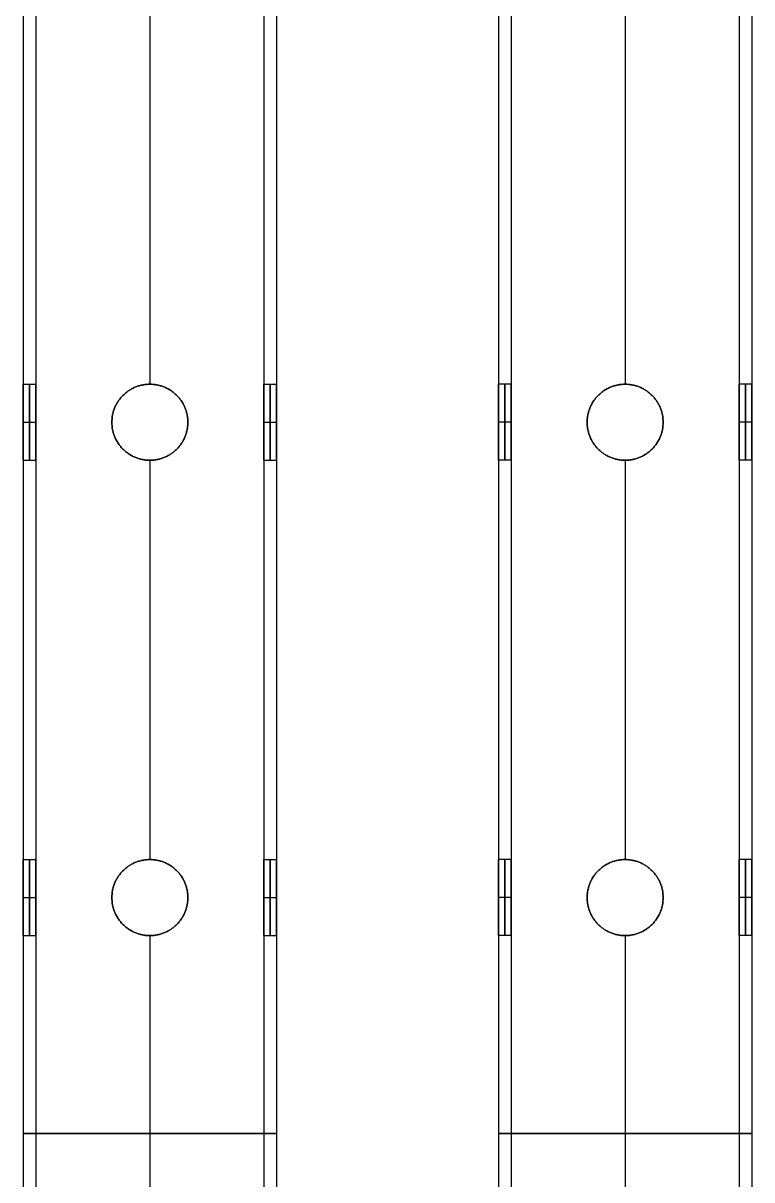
# Model space of a CAD drawing. Header units: millimetres. Extents: x -5956 to -4640, y -5088 to -3772.
# Drawn here: x -5355.6 to -5240.6, y -4136.9 to -3954.4 of the extents above; entities that cross this region are included whole.
import ezdxf

# ---------------------------------------------------------------- set-up
doc = ezdxf.new("R2010")
doc.units = ezdxf.units.MM
doc.header["$MEASUREMENT"] = 0
doc.layers.add('staal', color=5, linetype='Continuous', true_color=0x0000ff)

msp = doc.modelspace()

# ---------------------------------------------------------------- linework, layer by layer
at = {"layer": 'staal'}
for p, q in [((-5355.61, -4011.39, -404.81), (-5353.61, -4011.39, -404.81)), ((-5335.61, -4011.39, -422.81), (-5335.61, -4011.39, -424.81)), ((-5335.61, -4011.39, -384.81), (-5335.61, -4011.39, -386.81)), ((-5317.61, -4011.39, -404.81), (-5315.61, -4011.39, -404.81)), ((-5278.61, -4011.39, 1641.01), (-5280.61, -4011.39, 1641.01)), ((-5260.61, -4011.39, 1623.01), (-5260.61, -4011.39, 1621.01)), ((-5260.61, -4011.39, 1661.01), (-5260.61, -4011.39, 1659.01)), ((-5240.61, -4011.39, 1641.01), (-5242.61, -4011.39, 1641.01)), ((-5355.61, -4017.39, -398.81), (-5353.61, -4017.39, -398.81)), ((-5355.61, -4017.39, -410.81), (-5353.61, -4017.39, -410.81)), ((-5341.61, -4017.39, -422.81), (-5341.61, -4017.39, -424.81)), ((-5341.61, -4017.39, -384.81), (-5341.61, -4017.39, -386.81)), ((-5329.61, -4017.39, -422.81), (-5329.61, -4017.39, -424.81)), ((-5329.61, -4017.39, -384.81), (-5329.61, -4017.39, -386.81)), ((-5317.61, -4017.39, -398.81), (-5315.61, -4017.39, -398.81)), ((-5317.61, -4017.39, -410.81), (-5315.61, -4017.39, -410.81)), ((-5278.61, -4017.39, 1647.01), (-5280.61, -4017.39, 1647.01)), ((-5278.61, -4017.39, 1635.01), (-5280.61, -4017.39, 1635.01)), ((-5266.61, -4017.39, 1623.01), (-5266.61, -4017.39, 1621.01)), ((-5266.61, -4017.39, 1661.01), (-5266.61, -4017.39, 1659.01)), ((-5254.61, -4017.39, 1623.01), (-5254.61, -4017.39, 1621.01)), ((-5254.61, -4017.39, 1661.01), (-5254.61, -4017.39, 1659.01)), ((-5240.61, -4017.39, 1647.01), (-5242.61, -4017.39, 1647.01)), ((-5240.61, -4017.39, 1635.01), (-5242.61, -4017.39, 1635.01)), ((-5355.61, -4023.39, -404.81), (-5353.61, -4023.39, -404.81)), ((-5335.61, -4023.39, -422.81), (-5335.61, -4023.39, -424.81)), ((-5335.61, -4023.39, -384.81), (-5335.61, -4023.39, -386.81)), ((-5317.61, -4023.39, -404.81), (-5315.61, -4023.39, -404.81)), ((-5278.61, -4023.39, 1641.01), (-5280.61, -4023.39, 1641.01)), ((-5260.61, -4023.39, 1623.01), (-5260.61, -4023.39, 1621.01)), ((-5260.61, -4023.39, 1661.01), (-5260.61, -4023.39, 1659.01)), ((-5240.61, -4023.39, 1641.01), (-5242.61, -4023.39, 1641.01)), ((-5355.61, -4086.39, -404.81), (-5353.61, -4086.39, -404.81)), ((-5335.61, -4086.39, -422.81), (-5335.61, -4086.39, -424.81)), ((-5335.61, -4086.39, -384.81), (-5335.61, -4086.39, -386.81)), ((-5317.61, -4086.39, -404.81), (-5315.61, -4086.39, -404.81)), ((-5278.61, -4086.39, 1641.01), (-5280.61, -4086.39, 1641.01)), ((-5260.61, -4086.39, 1623.01), (-5260.61, -4086.39, 1621.01)), ((-5260.61, -4086.39, 1661.01), (-5260.61, -4086.39, 1659.01)), ((-5240.61, -4086.39, 1641.01), (-5242.61, -4086.39, 1641.01)), ((-5355.61, -4092.39, -398.81), (-5353.61, -4092.39, -398.81)), ((-5355.61, -4092.39, -410.81), (-5353.61, -4092.39, -410.81)), ((-5341.61, -4092.39, -422.81), (-5341.61, -4092.39, -424.81)), ((-5341.61, -4092.39, -384.81), (-5341.61, -4092.39, -386.81)), ((-5329.61, -4092.39, -422.81), (-5329.61, -4092.39, -424.81)), ((-5329.61, -4092.39, -384.81), (-5329.61, -4092.39, -386.81)), ((-5317.61, -4092.39, -398.81), (-5315.61, -4092.39, -398.81)), ((-5317.61, -4092.39, -410.81), (-5315.61, -4092.39, -410.81)), ((-5278.61, -4092.39, 1647.01), (-5280.61, -4092.39, 1647.01)), ((-5278.61, -4092.39, 1635.01), (-5280.61, -4092.39, 1635.01)), ((-5266.61, -4092.39, 1623.01), (-5266.61, -4092.39, 1621.01)), ((-5266.61, -4092.39, 1661.01), (-5266.61, -4092.39, 1659.01)), ((-5254.61, -4092.39, 1623.01), (-5254.61, -4092.39, 1621.01)), ((-5254.61, -4092.39, 1661.01), (-5254.61, -4092.39, 1659.01)), ((-5240.61, -4092.39, 1647.01), (-5242.61, -4092.39, 1647.01)), ((-5240.61, -4092.39, 1635.01), (-5242.61, -4092.39, 1635.01)), ((-5355.61, -4098.39, -404.81), (-5353.61, -4098.39, -404.81)), ((-5335.61, -4098.39, -422.81), (-5335.61, -4098.39, -424.81)), ((-5335.61, -4098.39, -384.81), (-5335.61, -4098.39, -386.81)), ((-5317.61, -4098.39, -404.81), (-5315.61, -4098.39, -404.81)), ((-5278.61, -4098.39, 1641.01), (-5280.61, -4098.39, 1641.01)), ((-5260.61, -4098.39, 1623.01), (-5260.61, -4098.39, 1621.01)), ((-5260.61, -4098.39, 1661.01), (-5260.61, -4098.39, 1659.01)), ((-5240.61, -4098.39, 1641.01), (-5242.61, -4098.39, 1641.01))]:
    msp.add_line(p, q, dxfattribs=at)
for points in [[(-5355.61, -3811.89, -424.81), (-5355.61, -4129.64, -424.81), (-5355.61, -4447.39, -424.81)], [(-5355.61, -3811.89, -384.81), (-5355.61, -4129.64, -384.81), (-5355.61, -4447.39, -384.81)], [(-5353.61, -3811.89, -422.81), (-5353.61, -4129.64, -422.81), (-5353.61, -4447.39, -422.81)], [(-5353.61, -3811.89, -386.81), (-5353.61, -4129.64, -386.81), (-5353.61, -4447.39, -386.81)], [(-5317.61, -3811.89, -422.81), (-5317.61, -4129.64, -422.81), (-5317.61, -4447.39, -422.81)], [(-5317.61, -3811.89, -386.81), (-5317.61, -4129.64, -386.81), (-5317.61, -4447.39, -386.81)], [(-5315.61, -3811.89, -424.81), (-5315.61, -4129.64, -424.81), (-5315.61, -4447.39, -424.81)], [(-5315.61, -3811.89, -384.81), (-5315.61, -4129.64, -384.81), (-5315.61, -4447.39, -384.81)], [(-5280.61, -3811.89, 1621.01), (-5280.61, -4129.64, 1621.01), (-5280.61, -4447.39, 1621.01)], [(-5280.61, -3811.89, 1661.01), (-5280.61, -4129.64, 1661.01), (-5280.61, -4447.39, 1661.01)], [(-5278.61, -3811.89, 1623.01), (-5278.61, -4129.64, 1623.01), (-5278.61, -4447.39, 1623.01)], [(-5278.61, -3811.89, 1659.01), (-5278.61, -4129.64, 1659.01), (-5278.61, -4447.39, 1659.01)], [(-5242.61, -3811.89, 1623.01), (-5242.61, -4129.64, 1623.01), (-5242.61, -4447.39, 1623.01)], [(-5242.61, -3811.89, 1659.01), (-5242.61, -4129.64, 1659.01), (-5242.61, -4447.39, 1659.01)], [(-5240.61, -3811.89, 1621.01), (-5240.61, -4129.64, 1621.01), (-5240.61, -4447.39, 1621.01)], [(-5240.61, -3811.89, 1661.01), (-5240.61, -4129.64, 1661.01), (-5240.61, -4447.39, 1661.01)], [(-5355.61, -3948.39, -404.81), (-5355.61, -3979.89, -404.81), (-5355.61, -4011.39, -404.81)], [(-5353.61, -3948.39, -404.81), (-5353.61, -3979.89, -404.81), (-5353.61, -4011.39, -404.81)], [(-5335.61, -3948.39, -424.81), (-5335.61, -3979.89, -424.81), (-5335.61, -4011.39, -424.81)], [(-5335.61, -3948.39, -384.81), (-5335.61, -3979.89, -384.81), (-5335.61, -4011.39, -384.81)], [(-5335.61, -3948.39, -422.81), (-5335.61, -3979.89, -422.81), (-5335.61, -4011.39, -422.81)], [(-5335.61, -3948.39, -386.81), (-5335.61, -3979.89, -386.81), (-5335.61, -4011.39, -386.81)], [(-5317.61, -3948.39, -404.81), (-5317.61, -3979.89, -404.81), (-5317.61, -4011.39, -404.81)], [(-5315.61, -3948.39, -404.81), (-5315.61, -3979.89, -404.81), (-5315.61, -4011.39, -404.81)], [(-5280.61, -3948.39, 1641.01), (-5280.61, -3979.89, 1641.01), (-5280.61, -4011.39, 1641.01)], [(-5278.61, -3948.39, 1641.01), (-5278.61, -3979.89, 1641.01), (-5278.61, -4011.39, 1641.01)], [(-5260.61, -3948.39, 1621.01), (-5260.61, -3979.89, 1621.01), (-5260.61, -4011.39, 1621.01)], [(-5260.61, -3948.39, 1661.01), (-5260.61, -3979.89, 1661.01), (-5260.61, -4011.39, 1661.01)], [(-5260.61, -3948.39, 1623.01), (-5260.61, -3979.89, 1623.01), (-5260.61, -4011.39, 1623.01)], [(-5260.61, -3948.39, 1659.01), (-5260.61, -3979.89, 1659.01), (-5260.61, -4011.39, 1659.01)], [(-5242.61, -3948.39, 1641.01), (-5242.61, -3979.89, 1641.01), (-5242.61, -4011.39, 1641.01)], [(-5240.61, -3948.39, 1641.01), (-5240.61, -3979.89, 1641.01), (-5240.61, -4011.39, 1641.01)], [(-5355.61, -4023.39, -404.81), (-5355.61, -4054.89, -404.81), (-5355.61, -4086.39, -404.81)], [(-5353.61, -4023.39, -404.81), (-5353.61, -4054.89, -404.81), (-5353.61, -4086.39, -404.81)], [(-5335.61, -4023.39, -424.81), (-5335.61, -4054.89, -424.81), (-5335.61, -4086.39, -424.81)], [(-5335.61, -4023.39, -384.81), (-5335.61, -4054.89, -384.81), (-5335.61, -4086.39, -384.81)], [(-5335.61, -4023.39, -422.81), (-5335.61, -4054.89, -422.81), (-5335.61, -4086.39, -422.81)], [(-5335.61, -4023.39, -386.81), (-5335.61, -4054.89, -386.81), (-5335.61, -4086.39, -386.81)], [(-5317.61, -4023.39, -404.81), (-5317.61, -4054.89, -404.81), (-5317.61, -4086.39, -404.81)], [(-5315.61, -4023.39, -404.81), (-5315.61, -4054.89, -404.81), (-5315.61, -4086.39, -404.81)], [(-5280.61, -4023.39, 1641.01), (-5280.61, -4054.89, 1641.01), (-5280.61, -4086.39, 1641.01)], [(-5278.61, -4023.39, 1641.01), (-5278.61, -4054.89, 1641.01), (-5278.61, -4086.39, 1641.01)], [(-5260.61, -4023.39, 1621.01), (-5260.61, -4054.89, 1621.01), (-5260.61, -4086.39, 1621.01)], [(-5260.61, -4023.39, 1661.01), (-5260.61, -4054.89, 1661.01), (-5260.61, -4086.39, 1661.01)], [(-5260.61, -4023.39, 1623.01), (-5260.61, -4054.89, 1623.01), (-5260.61, -4086.39, 1623.01)], [(-5260.61, -4023.39, 1659.01), (-5260.61, -4054.89, 1659.01), (-5260.61, -4086.39, 1659.01)], [(-5242.61, -4023.39, 1641.01), (-5242.61, -4054.89, 1641.01), (-5242.61, -4086.39, 1641.01)], [(-5240.61, -4023.39, 1641.01), (-5240.61, -4054.89, 1641.01), (-5240.61, -4086.39, 1641.01)], [(-5355.61, -4098.39, -404.81), (-5355.61, -4129.89, -404.81), (-5355.61, -4161.39, -404.81)], [(-5353.61, -4098.39, -404.81), (-5353.61, -4129.89, -404.81), (-5353.61, -4161.39, -404.81)], [(-5335.61, -4098.39, -424.81), (-5335.61, -4129.89, -424.81), (-5335.61, -4161.39, -424.81)], [(-5335.61, -4098.39, -384.81), (-5335.61, -4129.89, -384.81), (-5335.61, -4161.39, -384.81)], [(-5335.61, -4098.39, -422.81), (-5335.61, -4129.89, -422.81), (-5335.61, -4161.39, -422.81)], [(-5335.61, -4098.39, -386.81), (-5335.61, -4129.89, -386.81), (-5335.61, -4161.39, -386.81)], [(-5317.61, -4098.39, -404.81), (-5317.61, -4129.89, -404.81), (-5317.61, -4161.39, -404.81)], [(-5315.61, -4098.39, -404.81), (-5315.61, -4129.89, -404.81), (-5315.61, -4161.39, -404.81)], [(-5280.61, -4098.39, 1641.01), (-5280.61, -4129.89, 1641.01), (-5280.61, -4161.39, 1641.01)], [(-5278.61, -4098.39, 1641.01), (-5278.61, -4129.89, 1641.01), (-5278.61, -4161.39, 1641.01)], [(-5260.61, -4098.39, 1621.01), (-5260.61, -4129.89, 1621.01), (-5260.61, -4161.39, 1621.01)], [(-5260.61, -4098.39, 1661.01), (-5260.61, -4129.89, 1661.01), (-5260.61, -4161.39, 1661.01)], [(-5260.61, -4098.39, 1623.01), (-5260.61, -4129.89, 1623.01), (-5260.61, -4161.39, 1623.01)], [(-5260.61, -4098.39, 1659.01), (-5260.61, -4129.89, 1659.01), (-5260.61, -4161.39, 1659.01)], [(-5242.61, -4098.39, 1641.01), (-5242.61, -4129.89, 1641.01), (-5242.61, -4161.39, 1641.01)], [(-5240.61, -4098.39, 1641.01), (-5240.61, -4129.89, 1641.01), (-5240.61, -4161.39, 1641.01)], [(-5355.61, -4129.64, -424.81), (-5335.61, -4129.64, -424.81), (-5315.61, -4129.64, -424.81)], [(-5315.61, -4129.64, -384.81), (-5335.61, -4129.64, -384.81), (-5355.61, -4129.64, -384.81)], [(-5355.61, -4129.64, -384.81), (-5355.61, -4129.64, -404.81), (-5355.61, -4129.64, -424.81)], [(-5317.61, -4129.64, -422.81), (-5335.61, -4129.64, -422.81), (-5353.61, -4129.64, -422.81)], [(-5353.61, -4129.64, -422.81), (-5353.61, -4129.64, -404.81), (-5353.61, -4129.64, -386.81)], [(-5353.61, -4129.64, -386.81), (-5335.61, -4129.64, -386.81), (-5317.61, -4129.64, -386.81)], [(-5317.61, -4129.64, -386.81), (-5317.61, -4129.64, -404.81), (-5317.61, -4129.64, -422.81)], [(-5315.61, -4129.64, -424.81), (-5315.61, -4129.64, -404.81), (-5315.61, -4129.64, -384.81)], [(-5240.61, -4129.64, 1621.01), (-5260.61, -4129.64, 1621.01), (-5280.61, -4129.64, 1621.01)], [(-5280.61, -4129.64, 1621.01), (-5280.61, -4129.64, 1641.01), (-5280.61, -4129.64, 1661.01)], [(-5280.61, -4129.64, 1661.01), (-5260.61, -4129.64, 1661.01), (-5240.61, -4129.64, 1661.01)], [(-5278.61, -4129.64, 1659.01), (-5278.61, -4129.64, 1641.01), (-5278.61, -4129.64, 1623.01)], [(-5278.61, -4129.64, 1623.01), (-5260.61, -4129.64, 1623.01), (-5242.61, -4129.64, 1623.01)], [(-5242.61, -4129.64, 1659.01), (-5260.61, -4129.64, 1659.01), (-5278.61, -4129.64, 1659.01)], [(-5242.61, -4129.64, 1623.01), (-5242.61, -4129.64, 1641.01), (-5242.61, -4129.64, 1659.01)], [(-5240.61, -4129.64, 1661.01), (-5240.61, -4129.64, 1641.01), (-5240.61, -4129.64, 1621.01)]]:
    msp.add_open_spline(points, degree=2, dxfattribs=at)
for points, weights, knots in [([(-5355.61, -4017.39, -398.81), (-5355.61, -4023.39, -398.81), (-5355.61, -4023.39, -404.81), (-5355.61, -4023.39, -410.81), (-5355.61, -4017.39, -410.81), (-5355.61, -4011.39, -410.81), (-5355.61, -4011.39, -404.81), (-5355.61, -4011.39, -398.81), (-5355.61, -4017.39, -398.81)], [1, 0.707106781187, 1, 0.707106781187, 1, 0.707106781187, 1, 0.707106781187, 1], [0, 0, 0, 7.853982, 7.853982, 15.707963, 15.707963, 23.561945, 23.561945, 31.415927, 31.415927, 31.415927]), ([(-5354.61, -4017.39, -398.81), (-5354.61, -4023.39, -398.81), (-5354.61, -4023.39, -404.81), (-5354.61, -4023.39, -410.81), (-5354.61, -4017.39, -410.81), (-5354.61, -4011.39, -410.81), (-5354.61, -4011.39, -404.81), (-5354.61, -4011.39, -398.81), (-5354.61, -4017.39, -398.81)], [1, 0.707106781187, 1, 0.707106781187, 1, 0.707106781187, 1, 0.707106781187, 1], [0, 0, 0, 7.853982, 7.853982, 15.707963, 15.707963, 23.561945, 23.561945, 31.415927, 31.415927, 31.415927]), ([(-5353.61, -4017.39, -398.81), (-5353.61, -4011.39, -398.81), (-5353.61, -4011.39, -404.81), (-5353.61, -4011.39, -410.81), (-5353.61, -4017.39, -410.81), (-5353.61, -4023.39, -410.81), (-5353.61, -4023.39, -404.81), (-5353.61, -4023.39, -398.81), (-5353.61, -4017.39, -398.81)], [1, 0.707106781187, 1, 0.707106781187, 1, 0.707106781187, 1, 0.707106781187, 1], [-31.415927, -31.415927, -31.415927, -23.561945, -23.561945, -15.707963, -15.707963, -7.853982, -7.853982, 0, 0, 0]), ([(-5329.61, -4017.39, -424.81), (-5329.61, -4011.39, -424.81), (-5335.61, -4011.39, -424.81), (-5341.61, -4011.39, -424.81), (-5341.61, -4017.39, -424.81), (-5341.61, -4023.39, -424.81), (-5335.61, -4023.39, -424.81), (-5329.61, -4023.39, -424.81), (-5329.61, -4017.39, -424.81)], [1, 0.707106781187, 1, 0.707106781187, 1, 0.707106781187, 1, 0.707106781187, 1], [-31.415927, -31.415927, -31.415927, -23.561945, -23.561945, -15.707963, -15.707963, -7.853982, -7.853982, 0, 0, 0]), ([(-5329.61, -4017.39, -384.81), (-5329.61, -4023.39, -384.81), (-5335.61, -4023.39, -384.81), (-5341.61, -4023.39, -384.81), (-5341.61, -4017.39, -384.81), (-5341.61, -4011.39, -384.81), (-5335.61, -4011.39, -384.81), (-5329.61, -4011.39, -384.81), (-5329.61, -4017.39, -384.81)], [1, 0.707106781187, 1, 0.707106781187, 1, 0.707106781187, 1, 0.707106781187, 1], [0, 0, 0, 7.853982, 7.853982, 15.707963, 15.707963, 23.561945, 23.561945, 31.415927, 31.415927, 31.415927]), ([(-5329.61, -4017.39, -422.81), (-5329.61, -4023.39, -422.81), (-5335.61, -4023.39, -422.81), (-5341.61, -4023.39, -422.81), (-5341.61, -4017.39, -422.81), (-5341.61, -4011.39, -422.81), (-5335.61, -4011.39, -422.81), (-5329.61, -4011.39, -422.81), (-5329.61, -4017.39, -422.81)], [1, 0.707106781187, 1, 0.707106781187, 1, 0.707106781187, 1, 0.707106781187, 1], [0, 0, 0, 7.853982, 7.853982, 15.707963, 15.707963, 23.561945, 23.561945, 31.415927, 31.415927, 31.415927]), ([(-5329.61, -4017.39, -386.81), (-5329.61, -4011.39, -386.81), (-5335.61, -4011.39, -386.81), (-5341.61, -4011.39, -386.81), (-5341.61, -4017.39, -386.81), (-5341.61, -4023.39, -386.81), (-5335.61, -4023.39, -386.81), (-5329.61, -4023.39, -386.81), (-5329.61, -4017.39, -386.81)], [1, 0.707106781187, 1, 0.707106781187, 1, 0.707106781187, 1, 0.707106781187, 1], [-31.415927, -31.415927, -31.415927, -23.561945, -23.561945, -15.707963, -15.707963, -7.853982, -7.853982, 0, 0, 0]), ([(-5329.61, -4017.39, -423.81), (-5329.61, -4023.39, -423.81), (-5335.61, -4023.39, -423.81), (-5341.61, -4023.39, -423.81), (-5341.61, -4017.39, -423.81), (-5341.61, -4011.39, -423.81), (-5335.61, -4011.39, -423.81), (-5329.61, -4011.39, -423.81), (-5329.61, -4017.39, -423.81)], [1, 0.707106781187, 1, 0.707106781187, 1, 0.707106781187, 1, 0.707106781187, 1], [0, 0, 0, 7.853982, 7.853982, 15.707963, 15.707963, 23.561945, 23.561945, 31.415927, 31.415927, 31.415927]), ([(-5329.61, -4017.39, -385.81), (-5329.61, -4023.39, -385.81), (-5335.61, -4023.39, -385.81), (-5341.61, -4023.39, -385.81), (-5341.61, -4017.39, -385.81), (-5341.61, -4011.39, -385.81), (-5335.61, -4011.39, -385.81), (-5329.61, -4011.39, -385.81), (-5329.61, -4017.39, -385.81)], [1, 0.707106781187, 1, 0.707106781187, 1, 0.707106781187, 1, 0.707106781187, 1], [0, 0, 0, 7.853982, 7.853982, 15.707963, 15.707963, 23.561945, 23.561945, 31.415927, 31.415927, 31.415927]), ([(-5317.61, -4017.39, -398.81), (-5317.61, -4023.39, -398.81), (-5317.61, -4023.39, -404.81), (-5317.61, -4023.39, -410.81), (-5317.61, -4017.39, -410.81), (-5317.61, -4011.39, -410.81), (-5317.61, -4011.39, -404.81), (-5317.61, -4011.39, -398.81), (-5317.61, -4017.39, -398.81)], [0.999999860338, 0.707106851018, 1, 0.707106781187, 1, 0.707106781187, 1, 0.707106851018, 0.999999860338], [0, 0, 0, 7.853981, 7.853981, 15.707963, 15.707963, 23.561946, 23.561946, 31.415927, 31.415927, 31.415927]), ([(-5316.61, -4017.39, -398.81), (-5316.61, -4023.39, -398.81), (-5316.61, -4023.39, -404.81), (-5316.61, -4023.39, -410.81), (-5316.61, -4017.39, -410.81), (-5316.61, -4011.39, -410.81), (-5316.61, -4011.39, -404.81), (-5316.61, -4011.39, -398.81), (-5316.61, -4017.39, -398.81)], [1, 0.707106781187, 1, 0.707106781187, 1, 0.707106781187, 1, 0.707106781187, 1], [0, 0, 0, 7.853982, 7.853982, 15.707963, 15.707963, 23.561945, 23.561945, 31.415927, 31.415927, 31.415927]), ([(-5315.61, -4017.39, -398.81), (-5315.61, -4011.39, -398.81), (-5315.61, -4011.39, -404.81), (-5315.61, -4011.39, -410.81), (-5315.61, -4017.39, -410.81), (-5315.61, -4023.39, -410.81), (-5315.61, -4023.39, -404.81), (-5315.61, -4023.39, -398.81), (-5315.61, -4017.39, -398.81)], [1, 0.707106781187, 1, 0.707106781187, 1, 0.707106781187, 1, 0.707106781187, 1], [-31.415927, -31.415927, -31.415927, -23.561945, -23.561945, -15.707963, -15.707963, -7.853982, -7.853982, 0, 0, 0]), ([(-5280.61, -4017.39, 1647.01), (-5280.61, -4011.39, 1647.01), (-5280.61, -4011.39, 1641.01), (-5280.61, -4011.39, 1635.01), (-5280.61, -4017.39, 1635.01), (-5280.61, -4023.39, 1635.01), (-5280.61, -4023.39, 1641.01), (-5280.61, -4023.39, 1647.01), (-5280.61, -4017.39, 1647.01)], [1, 0.707106781187, 1, 0.707106781187, 1, 0.707106781187, 1, 0.707106781187, 1], [-31.415927, -31.415927, -31.415927, -23.561945, -23.561945, -15.707963, -15.707963, -7.853982, -7.853982, 0, 0, 0]), ([(-5279.61, -4017.39, 1647.01), (-5279.61, -4023.39, 1647.01), (-5279.61, -4023.39, 1641.01), (-5279.61, -4023.39, 1635.01), (-5279.61, -4017.39, 1635.01), (-5279.61, -4011.39, 1635.01), (-5279.61, -4011.39, 1641.01), (-5279.61, -4011.39, 1647.01), (-5279.61, -4017.39, 1647.01)], [1, 0.707106781187, 1, 0.707106781187, 1, 0.707106781187, 1, 0.707106781187, 1], [0, 0, 0, 7.853982, 7.853982, 15.707963, 15.707963, 23.561945, 23.561945, 31.415927, 31.415927, 31.415927]), ([(-5278.61, -4017.39, 1647.01), (-5278.61, -4023.39, 1647.01), (-5278.61, -4023.39, 1641.01), (-5278.61, -4023.39, 1635.01), (-5278.61, -4017.39, 1635.01), (-5278.61, -4011.39, 1635.01), (-5278.61, -4011.39, 1641.01), (-5278.61, -4011.39, 1647.01), (-5278.61, -4017.39, 1647.01)], [0.999999860338, 0.707106851018, 1, 0.707106781187, 1, 0.707106781187, 1, 0.707106851018, 0.999999860338], [0, 0, 0, 7.853981, 7.853981, 15.707963, 15.707963, 23.561946, 23.561946, 31.415927, 31.415927, 31.415927]), ([(-5266.61, -4017.39, 1621.01), (-5266.61, -4011.39, 1621.01), (-5260.61, -4011.39, 1621.01), (-5254.61, -4011.39, 1621.01), (-5254.61, -4017.39, 1621.01), (-5254.61, -4023.39, 1621.01), (-5260.61, -4023.39, 1621.01), (-5266.61, -4023.39, 1621.01), (-5266.61, -4017.39, 1621.01)], [1, 0.707106781187, 1, 0.707106781187, 1, 0.707106781187, 1, 0.707106781187, 1], [-31.415927, -31.415927, -31.415927, -23.561945, -23.561945, -15.707963, -15.707963, -7.853982, -7.853982, 0, 0, 0]), ([(-5266.61, -4017.39, 1661.01), (-5266.61, -4023.39, 1661.01), (-5260.61, -4023.39, 1661.01), (-5254.61, -4023.39, 1661.01), (-5254.61, -4017.39, 1661.01), (-5254.61, -4011.39, 1661.01), (-5260.61, -4011.39, 1661.01), (-5266.61, -4011.39, 1661.01), (-5266.61, -4017.39, 1661.01)], [1, 0.707106781187, 1, 0.707106781187, 1, 0.707106781187, 1, 0.707106781187, 1], [0, 0, 0, 7.853982, 7.853982, 15.707963, 15.707963, 23.561945, 23.561945, 31.415927, 31.415927, 31.415927]), ([(-5266.61, -4017.39, 1623.01), (-5266.61, -4023.39, 1623.01), (-5260.61, -4023.39, 1623.01), (-5254.61, -4023.39, 1623.01), (-5254.61, -4017.39, 1623.01), (-5254.61, -4011.39, 1623.01), (-5260.61, -4011.39, 1623.01), (-5266.61, -4011.39, 1623.01), (-5266.61, -4017.39, 1623.01)], [1, 0.707106781187, 1, 0.707106781187, 1, 0.707106781187, 1, 0.707106781187, 1], [0, 0, 0, 7.853982, 7.853982, 15.707963, 15.707963, 23.561945, 23.561945, 31.415927, 31.415927, 31.415927]), ([(-5266.61, -4017.39, 1659.01), (-5266.61, -4011.39, 1659.01), (-5260.61, -4011.39, 1659.01), (-5254.61, -4011.39, 1659.01), (-5254.61, -4017.39, 1659.01), (-5254.61, -4023.39, 1659.01), (-5260.61, -4023.39, 1659.01), (-5266.61, -4023.39, 1659.01), (-5266.61, -4017.39, 1659.01)], [1, 0.707106781187, 1, 0.707106781187, 1, 0.707106781187, 1, 0.707106781187, 1], [-31.415927, -31.415927, -31.415927, -23.561945, -23.561945, -15.707963, -15.707963, -7.853982, -7.853982, 0, 0, 0]), ([(-5266.61, -4017.39, 1622.01), (-5266.61, -4023.39, 1622.01), (-5260.61, -4023.39, 1622.01), (-5254.61, -4023.39, 1622.01), (-5254.61, -4017.39, 1622.01), (-5254.61, -4011.39, 1622.01), (-5260.61, -4011.39, 1622.01), (-5266.61, -4011.39, 1622.01), (-5266.61, -4017.39, 1622.01)], [1, 0.707106781187, 1, 0.707106781187, 1, 0.707106781187, 1, 0.707106781187, 1], [0, 0, 0, 7.853982, 7.853982, 15.707963, 15.707963, 23.561945, 23.561945, 31.415927, 31.415927, 31.415927]), ([(-5266.61, -4017.39, 1660.01), (-5266.61, -4023.39, 1660.01), (-5260.61, -4023.39, 1660.01), (-5254.61, -4023.39, 1660.01), (-5254.61, -4017.39, 1660.01), (-5254.61, -4011.39, 1660.01), (-5260.61, -4011.39, 1660.01), (-5266.61, -4011.39, 1660.01), (-5266.61, -4017.39, 1660.01)], [1, 0.707106781187, 1, 0.707106781187, 1, 0.707106781187, 1, 0.707106781187, 1], [0, 0, 0, 7.853982, 7.853982, 15.707963, 15.707963, 23.561945, 23.561945, 31.415927, 31.415927, 31.415927]), ([(-5242.61, -4017.39, 1647.01), (-5242.61, -4011.39, 1647.01), (-5242.61, -4011.39, 1641.01), (-5242.61, -4011.39, 1635.01), (-5242.61, -4017.39, 1635.01), (-5242.61, -4023.39, 1635.01), (-5242.61, -4023.39, 1641.01), (-5242.61, -4023.39, 1647.01), (-5242.61, -4017.39, 1647.01)], [1, 0.707106781187, 1, 0.707106781187, 1, 0.707106781187, 1, 0.707106781187, 1], [-31.415927, -31.415927, -31.415927, -23.561945, -23.561945, -15.707963, -15.707963, -7.853982, -7.853982, 0, 0, 0]), ([(-5241.61, -4017.39, 1647.01), (-5241.61, -4023.39, 1647.01), (-5241.61, -4023.39, 1641.01), (-5241.61, -4023.39, 1635.01), (-5241.61, -4017.39, 1635.01), (-5241.61, -4011.39, 1635.01), (-5241.61, -4011.39, 1641.01), (-5241.61, -4011.39, 1647.01), (-5241.61, -4017.39, 1647.01)], [1, 0.707106781187, 1, 0.707106781187, 1, 0.707106781187, 1, 0.707106781187, 1], [0, 0, 0, 7.853982, 7.853982, 15.707963, 15.707963, 23.561945, 23.561945, 31.415927, 31.415927, 31.415927]), ([(-5240.61, -4017.39, 1647.01), (-5240.61, -4023.39, 1647.01), (-5240.61, -4023.39, 1641.01), (-5240.61, -4023.39, 1635.01), (-5240.61, -4017.39, 1635.01), (-5240.61, -4011.39, 1635.01), (-5240.61, -4011.39, 1641.01), (-5240.61, -4011.39, 1647.01), (-5240.61, -4017.39, 1647.01)], [1, 0.707106781187, 1, 0.707106781187, 1, 0.707106781187, 1, 0.707106781187, 1], [0, 0, 0, 7.853982, 7.853982, 15.707963, 15.707963, 23.561945, 23.561945, 31.415927, 31.415927, 31.415927]), ([(-5355.61, -4092.39, -398.81), (-5355.61, -4098.39, -398.81), (-5355.61, -4098.39, -404.81), (-5355.61, -4098.39, -410.81), (-5355.61, -4092.39, -410.81), (-5355.61, -4086.39, -410.81), (-5355.61, -4086.39, -404.81), (-5355.61, -4086.39, -398.81), (-5355.61, -4092.39, -398.81)], [1, 0.707106781187, 1, 0.707106781187, 1, 0.707106781187, 1, 0.707106781187, 1], [0, 0, 0, 7.853982, 7.853982, 15.707963, 15.707963, 23.561945, 23.561945, 31.415927, 31.415927, 31.415927]), ([(-5354.61, -4092.39, -398.81), (-5354.61, -4098.39, -398.81), (-5354.61, -4098.39, -404.81), (-5354.61, -4098.39, -410.81), (-5354.61, -4092.39, -410.81), (-5354.61, -4086.39, -410.81), (-5354.61, -4086.39, -404.81), (-5354.61, -4086.39, -398.81), (-5354.61, -4092.39, -398.81)], [1, 0.707106781187, 1, 0.707106781187, 1, 0.707106781187, 1, 0.707106781187, 1], [0, 0, 0, 7.853982, 7.853982, 15.707963, 15.707963, 23.561945, 23.561945, 31.415927, 31.415927, 31.415927]), ([(-5353.61, -4092.39, -398.81), (-5353.61, -4086.39, -398.81), (-5353.61, -4086.39, -404.81), (-5353.61, -4086.39, -410.81), (-5353.61, -4092.39, -410.81), (-5353.61, -4098.39, -410.81), (-5353.61, -4098.39, -404.81), (-5353.61, -4098.39, -398.81), (-5353.61, -4092.39, -398.81)], [1, 0.707106781187, 1, 0.707106781187, 1, 0.707106781187, 1, 0.707106851018, 0.999999860338], [-31.415927, -31.415927, -31.415927, -23.561944, -23.561944, -15.707962, -15.707962, -7.85398, -7.85398, 0, 0, 0]), ([(-5329.61, -4092.39, -424.81), (-5329.61, -4086.39, -424.81), (-5335.61, -4086.39, -424.81), (-5341.61, -4086.39, -424.81), (-5341.61, -4092.39, -424.81), (-5341.61, -4098.39, -424.81), (-5335.61, -4098.39, -424.81), (-5329.61, -4098.39, -424.81), (-5329.61, -4092.39, -424.81)], [1, 0.707106781187, 1, 0.707106781187, 1, 0.707106781187, 1, 0.707106781187, 1], [-31.415927, -31.415927, -31.415927, -23.561945, -23.561945, -15.707963, -15.707963, -7.853982, -7.853982, 0, 0, 0]), ([(-5329.61, -4092.39, -384.81), (-5329.61, -4098.39, -384.81), (-5335.61, -4098.39, -384.81), (-5341.61, -4098.39, -384.81), (-5341.61, -4092.39, -384.81), (-5341.61, -4086.39, -384.81), (-5335.61, -4086.39, -384.81), (-5329.61, -4086.39, -384.81), (-5329.61, -4092.39, -384.81)], [1, 0.707106781187, 1, 0.707106781187, 1, 0.707106781187, 1, 0.707106781187, 1], [0, 0, 0, 7.853982, 7.853982, 15.707963, 15.707963, 23.561945, 23.561945, 31.415927, 31.415927, 31.415927]), ([(-5329.61, -4092.39, -422.81), (-5329.61, -4098.39, -422.81), (-5335.61, -4098.39, -422.81), (-5341.61, -4098.39, -422.81), (-5341.61, -4092.39, -422.81), (-5341.61, -4086.39, -422.81), (-5335.61, -4086.39, -422.81), (-5329.61, -4086.39, -422.81), (-5329.61, -4092.39, -422.81)], [1, 0.707106781187, 1, 0.707106781187, 1, 0.707106781187, 1, 0.707106781187, 1], [0, 0, 0, 7.853982, 7.853982, 15.707963, 15.707963, 23.561945, 23.561945, 31.415927, 31.415927, 31.415927]), ([(-5329.61, -4092.39, -386.81), (-5329.61, -4086.39, -386.81), (-5335.61, -4086.39, -386.81), (-5341.61, -4086.39, -386.81), (-5341.61, -4092.39, -386.81), (-5341.61, -4098.39, -386.81), (-5335.61, -4098.39, -386.81), (-5329.61, -4098.39, -386.81), (-5329.61, -4092.39, -386.81)], [1, 0.707106781187, 1, 0.707106781187, 1, 0.707106781187, 1, 0.707106781187, 1], [-31.415927, -31.415927, -31.415927, -23.561945, -23.561945, -15.707963, -15.707963, -7.853982, -7.853982, 0, 0, 0]), ([(-5329.61, -4092.39, -423.81), (-5329.61, -4098.39, -423.81), (-5335.61, -4098.39, -423.81), (-5341.61, -4098.39, -423.81), (-5341.61, -4092.39, -423.81), (-5341.61, -4086.39, -423.81), (-5335.61, -4086.39, -423.81), (-5329.61, -4086.39, -423.81), (-5329.61, -4092.39, -423.81)], [1, 0.707106781187, 1, 0.707106781187, 1, 0.707106781187, 1, 0.707106781187, 1], [0, 0, 0, 7.853982, 7.853982, 15.707963, 15.707963, 23.561945, 23.561945, 31.415927, 31.415927, 31.415927]), ([(-5329.61, -4092.39, -385.81), (-5329.61, -4098.39, -385.81), (-5335.61, -4098.39, -385.81), (-5341.61, -4098.39, -385.81), (-5341.61, -4092.39, -385.81), (-5341.61, -4086.39, -385.81), (-5335.61, -4086.39, -385.81), (-5329.61, -4086.39, -385.81), (-5329.61, -4092.39, -385.81)], [1, 0.707106781187, 1, 0.707106781187, 1, 0.707106781187, 1, 0.707106781187, 1], [0, 0, 0, 7.853982, 7.853982, 15.707963, 15.707963, 23.561945, 23.561945, 31.415927, 31.415927, 31.415927]), ([(-5317.61, -4092.39, -398.81), (-5317.61, -4098.39, -398.81), (-5317.61, -4098.39, -404.81), (-5317.61, -4098.39, -410.81), (-5317.61, -4092.39, -410.81), (-5317.61, -4086.39, -410.81), (-5317.61, -4086.39, -404.81), (-5317.61, -4086.39, -398.81), (-5317.61, -4092.39, -398.81)], [1, 0.707106781187, 1, 0.707106781187, 1, 0.707106781187, 1, 0.707106781187, 1], [0, 0, 0, 7.853982, 7.853982, 15.707963, 15.707963, 23.561945, 23.561945, 31.415927, 31.415927, 31.415927]), ([(-5316.61, -4092.39, -398.81), (-5316.61, -4098.39, -398.81), (-5316.61, -4098.39, -404.81), (-5316.61, -4098.39, -410.81), (-5316.61, -4092.39, -410.81), (-5316.61, -4086.39, -410.81), (-5316.61, -4086.39, -404.81), (-5316.61, -4086.39, -398.81), (-5316.61, -4092.39, -398.81)], [1, 0.707106781187, 1, 0.707106781187, 1, 0.707106781187, 1, 0.707106781187, 1], [0, 0, 0, 7.853982, 7.853982, 15.707963, 15.707963, 23.561945, 23.561945, 31.415927, 31.415927, 31.415927]), ([(-5315.61, -4092.39, -398.81), (-5315.61, -4086.39, -398.81), (-5315.61, -4086.39, -404.81), (-5315.61, -4086.39, -410.81), (-5315.61, -4092.39, -410.81), (-5315.61, -4098.39, -410.81), (-5315.61, -4098.39, -404.81), (-5315.61, -4098.39, -398.81), (-5315.61, -4092.39, -398.81)], [1, 0.707106781187, 1, 0.707106781187, 1, 0.707106781187, 1, 0.707106781187, 1], [-31.415927, -31.415927, -31.415927, -23.561945, -23.561945, -15.707963, -15.707963, -7.853982, -7.853982, 0, 0, 0]), ([(-5280.61, -4092.39, 1647.01), (-5280.61, -4086.39, 1647.01), (-5280.61, -4086.39, 1641.01), (-5280.61, -4086.39, 1635.01), (-5280.61, -4092.39, 1635.01), (-5280.61, -4098.39, 1635.01), (-5280.61, -4098.39, 1641.01), (-5280.61, -4098.39, 1647.01), (-5280.61, -4092.39, 1647.01)], [1, 0.707106781187, 1, 0.707106781187, 1, 0.707106781187, 1, 0.707106781187, 1], [-31.415927, -31.415927, -31.415927, -23.561945, -23.561945, -15.707963, -15.707963, -7.853982, -7.853982, 0, 0, 0]), ([(-5279.61, -4092.39, 1647.01), (-5279.61, -4098.39, 1647.01), (-5279.61, -4098.39, 1641.01), (-5279.61, -4098.39, 1635.01), (-5279.61, -4092.39, 1635.01), (-5279.61, -4086.39, 1635.01), (-5279.61, -4086.39, 1641.01), (-5279.61, -4086.39, 1647.01), (-5279.61, -4092.39, 1647.01)], [1, 0.707106781187, 1, 0.707106781187, 1, 0.707106781187, 1, 0.707106781187, 1], [0, 0, 0, 7.853982, 7.853982, 15.707963, 15.707963, 23.561945, 23.561945, 31.415927, 31.415927, 31.415927]), ([(-5278.61, -4092.39, 1647.01), (-5278.61, -4098.39, 1647.01), (-5278.61, -4098.39, 1641.01), (-5278.61, -4098.39, 1635.01), (-5278.61, -4092.39, 1635.01), (-5278.61, -4086.39, 1635.01), (-5278.61, -4086.39, 1641.01), (-5278.61, -4086.39, 1647.01), (-5278.61, -4092.39, 1647.01)], [1, 0.707106781187, 1, 0.707106781187, 1, 0.707106781187, 1, 0.707106781187, 1], [0, 0, 0, 7.853982, 7.853982, 15.707963, 15.707963, 23.561945, 23.561945, 31.415927, 31.415927, 31.415927]), ([(-5266.61, -4092.39, 1621.01), (-5266.61, -4086.39, 1621.01), (-5260.61, -4086.39, 1621.01), (-5254.61, -4086.39, 1621.01), (-5254.61, -4092.39, 1621.01), (-5254.61, -4098.39, 1621.01), (-5260.61, -4098.39, 1621.01), (-5266.61, -4098.39, 1621.01), (-5266.61, -4092.39, 1621.01)], [1, 0.707106781187, 1, 0.707106781187, 1, 0.707106781187, 1, 0.707106781187, 1], [-31.415927, -31.415927, -31.415927, -23.561945, -23.561945, -15.707963, -15.707963, -7.853982, -7.853982, 0, 0, 0]), ([(-5266.61, -4092.39, 1661.01), (-5266.61, -4098.39, 1661.01), (-5260.61, -4098.39, 1661.01), (-5254.61, -4098.39, 1661.01), (-5254.61, -4092.39, 1661.01), (-5254.61, -4086.39, 1661.01), (-5260.61, -4086.39, 1661.01), (-5266.61, -4086.39, 1661.01), (-5266.61, -4092.39, 1661.01)], [1, 0.707106781187, 1, 0.707106781187, 1, 0.707106781187, 1, 0.707106781187, 1], [0, 0, 0, 7.853982, 7.853982, 15.707963, 15.707963, 23.561945, 23.561945, 31.415927, 31.415927, 31.415927]), ([(-5266.61, -4092.39, 1623.01), (-5266.61, -4098.39, 1623.01), (-5260.61, -4098.39, 1623.01), (-5254.61, -4098.39, 1623.01), (-5254.61, -4092.39, 1623.01), (-5254.61, -4086.39, 1623.01), (-5260.61, -4086.39, 1623.01), (-5266.61, -4086.39, 1623.01), (-5266.61, -4092.39, 1623.01)], [1, 0.707106781187, 1, 0.707106781187, 1, 0.707106781187, 1, 0.707106781187, 1], [0, 0, 0, 7.853982, 7.853982, 15.707963, 15.707963, 23.561945, 23.561945, 31.415927, 31.415927, 31.415927]), ([(-5266.61, -4092.39, 1659.01), (-5266.61, -4086.39, 1659.01), (-5260.61, -4086.39, 1659.01), (-5254.61, -4086.39, 1659.01), (-5254.61, -4092.39, 1659.01), (-5254.61, -4098.39, 1659.01), (-5260.61, -4098.39, 1659.01), (-5266.61, -4098.39, 1659.01), (-5266.61, -4092.39, 1659.01)], [1, 0.707106781187, 1, 0.707106781187, 1, 0.707106781187, 1, 0.707106781187, 1], [-31.415927, -31.415927, -31.415927, -23.561945, -23.561945, -15.707963, -15.707963, -7.853982, -7.853982, 0, 0, 0]), ([(-5266.61, -4092.39, 1622.01), (-5266.61, -4098.39, 1622.01), (-5260.61, -4098.39, 1622.01), (-5254.61, -4098.39, 1622.01), (-5254.61, -4092.39, 1622.01), (-5254.61, -4086.39, 1622.01), (-5260.61, -4086.39, 1622.01), (-5266.61, -4086.39, 1622.01), (-5266.61, -4092.39, 1622.01)], [1, 0.707106781187, 1, 0.707106781187, 1, 0.707106781187, 1, 0.707106781187, 1], [0, 0, 0, 7.853982, 7.853982, 15.707963, 15.707963, 23.561945, 23.561945, 31.415927, 31.415927, 31.415927]), ([(-5266.61, -4092.39, 1660.01), (-5266.61, -4098.39, 1660.01), (-5260.61, -4098.39, 1660.01), (-5254.61, -4098.39, 1660.01), (-5254.61, -4092.39, 1660.01), (-5254.61, -4086.39, 1660.01), (-5260.61, -4086.39, 1660.01), (-5266.61, -4086.39, 1660.01), (-5266.61, -4092.39, 1660.01)], [1, 0.707106781187, 1, 0.707106781187, 1, 0.707106781187, 1, 0.707106781187, 1], [0, 0, 0, 7.853982, 7.853982, 15.707963, 15.707963, 23.561945, 23.561945, 31.415927, 31.415927, 31.415927]), ([(-5242.61, -4092.39, 1647.01), (-5242.61, -4086.39, 1647.01), (-5242.61, -4086.39, 1641.01), (-5242.61, -4086.39, 1635.01), (-5242.61, -4092.39, 1635.01), (-5242.61, -4098.39, 1635.01), (-5242.61, -4098.39, 1641.01), (-5242.61, -4098.39, 1647.01), (-5242.61, -4092.39, 1647.01)], [1, 0.707106781187, 1, 0.707106781187, 1, 0.707106781187, 1, 0.707106851018, 0.999999860338], [-31.415927, -31.415927, -31.415927, -23.561944, -23.561944, -15.707962, -15.707962, -7.85398, -7.85398, 0, 0, 0]), ([(-5241.61, -4092.39, 1647.01), (-5241.61, -4098.39, 1647.01), (-5241.61, -4098.39, 1641.01), (-5241.61, -4098.39, 1635.01), (-5241.61, -4092.39, 1635.01), (-5241.61, -4086.39, 1635.01), (-5241.61, -4086.39, 1641.01), (-5241.61, -4086.39, 1647.01), (-5241.61, -4092.39, 1647.01)], [1, 0.707106781187, 1, 0.707106781187, 1, 0.707106781187, 1, 0.707106781187, 1], [0, 0, 0, 7.853982, 7.853982, 15.707963, 15.707963, 23.561945, 23.561945, 31.415927, 31.415927, 31.415927]), ([(-5240.61, -4092.39, 1647.01), (-5240.61, -4098.39, 1647.01), (-5240.61, -4098.39, 1641.01), (-5240.61, -4098.39, 1635.01), (-5240.61, -4092.39, 1635.01), (-5240.61, -4086.39, 1635.01), (-5240.61, -4086.39, 1641.01), (-5240.61, -4086.39, 1647.01), (-5240.61, -4092.39, 1647.01)], [1, 0.707106781187, 1, 0.707106781187, 1, 0.707106781187, 1, 0.707106781187, 1], [0, 0, 0, 7.853982, 7.853982, 15.707963, 15.707963, 23.561945, 23.561945, 31.415927, 31.415927, 31.415927])]:
    msp.add_rational_spline(points, weights, degree=2, knots=knots, dxfattribs=at)

doc.saveas('drawing.dxf')
